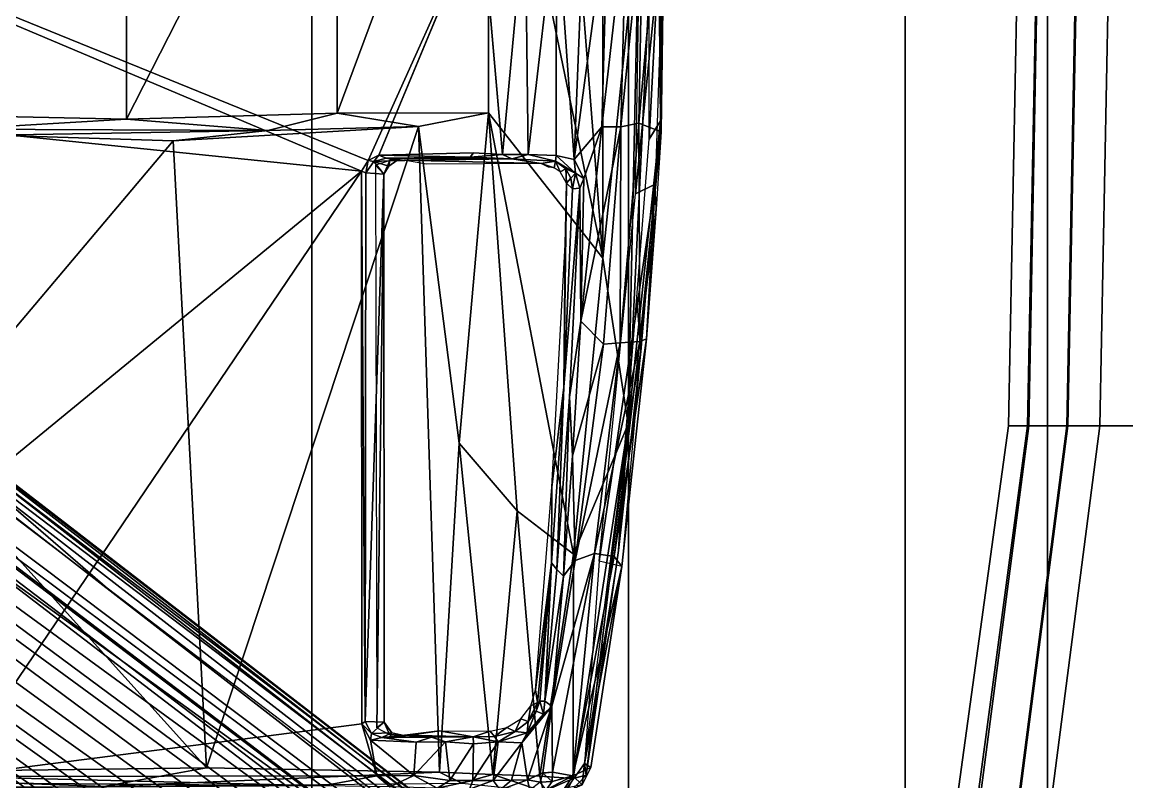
# Model space of a CAD drawing. Header units: inches. Extents: x -15.6 to 12, y -13.7 to 13.7.
# Drawn here: x 4.617 to 9.385, y -3.764 to -0.486 of the extents above; entities that cross this region are included whole.
import ezdxf

# ---------------------------------------------------------------- set-up
doc = ezdxf.new("R2010")
doc.units = ezdxf.units.IN
doc.header["$MEASUREMENT"] = 0
for name, color, linetype in [('SEAT-BASE', 5, 'Continuous'), ('SEAT-CHASSIS', 5, 'Continuous'), ('SEAT-FABRIC', 5, 'Continuous'), ('SEAT-FRAME', 5, 'Continuous')]:
    doc.layers.add(name, color=color, linetype=linetype)

msp = doc.modelspace()

# ---------------------------------------------------------------- linework, layer by layer
at = {"layer": 'SEAT-BASE'}
for points in [[(1.2583, -0.5087, 4.3018), (10.212, -6.9666, 3.2423), (10.0935, -7.0222, 3.1616), (1.2453, -0.5667, 4.1832)], [(1.2583, -0.5087, 4.3018), (1.6317, -0.6604, 5.6622), (8.3276, -5.7822, 3.9879), (10.212, -6.9666, 3.2423)], [(1.2144, -0.6768, 4.119), (1.2453, -0.5667, 4.1832), (10.0935, -7.0222, 3.1616), (10.0057, -7.1175, 3.1096)], [(1.8442, -0.7627, 6.6264), (11.0112, -7.713, 4.1389), (10.6876, -7.3537, 4.2077), (1.9818, -0.6018, 6.5161)], [(10.6876, -7.3537, 4.2077), (9.3076, -6.2305, 4.5256), (2.1183, -0.6616, 6.4477), (1.9818, -0.6018, 6.5161)], [(2.1583, -0.6136, 6.3529), (2.1513, -0.6307, 6.3972), (8.7499, -5.7517, 4.6397), (8.6059, -5.6101, 4.6557)], [(2.1578, -0.608, 6.3093), (2.1583, -0.6136, 6.3529), (8.6059, -5.6101, 4.6557), (8.0081, -5.1187, 4.7721)], [(8.0983, -5.1877, 4.6757), (3.0891, -1.3343, 6.0373), (2.1578, -0.608, 6.3093), (8.0081, -5.1187, 4.7721)], [(1.7173, -0.7076, 5.8711), (8.366, -5.7674, 4.1787), (8.3276, -5.7822, 3.9879), (1.6317, -0.6604, 5.6622)], [(2.103, -0.6556, 6.1859), (4.2064, -2.256, 5.633), (4.9867, -2.9292, 5.3925), (2.0432, -0.6869, 6.1669)], [(2.1183, -0.6616, 6.4477), (9.3076, -6.2305, 4.5256), (8.7499, -5.7517, 4.6397), (2.1513, -0.6307, 6.3972)], [(1.2144, -0.6768, 4.119), (10.0057, -7.1175, 3.1096), (9.9373, -7.2199, 3.0957), (1.1167, -0.8113, 4.119)], [(1.7173, -0.7076, 5.8711), (1.7517, -0.6778, 6.004), (8.4075, -5.7367, 4.297), (8.366, -5.7674, 4.1787)], [(1.7875, -0.7046, 6.1381), (8.4414, -5.6689, 4.4046), (8.4075, -5.7367, 4.297), (1.7517, -0.6778, 6.004)], [(1.8538, -0.6949, 6.156), (7.4769, -4.922, 4.7054), (7.3701, -4.8696, 4.6837), (1.7875, -0.7046, 6.1381)], [(1.8538, -0.6949, 6.156), (2.0432, -0.6869, 6.1669), (7.9302, -5.1715, 4.6181), (7.4769, -4.922, 4.7054)], [(10.9221, -7.7762, 4.1776), (11.0112, -7.713, 4.1389), (1.8442, -0.7627, 6.6264), (1.7632, -0.9924, 6.6746)], [(1.1167, -0.8113, 4.119), (9.9373, -7.2199, 3.0957), (9.861, -7.3166, 3.1096), (1.019, -0.9459, 4.119)], [(0.9238, -1.0093, 4.1832), (1.019, -0.9459, 4.119), (9.861, -7.3166, 3.1096), (9.7976, -7.4295, 3.1616)], [(10.8603, -7.8897, 4.1833), (10.9221, -7.7762, 4.1776), (1.7632, -0.9924, 6.6746), (1.7169, -1.1045, 6.6862)], [(0.9238, -1.0093, 4.1832), (9.7976, -7.4295, 3.1616), (9.7813, -7.5593, 3.2423), (0.8726, -1.0395, 4.3018)], [(1.1323, -1.3477, 5.6622), (0.8726, -1.0395, 4.3018), (9.7813, -7.5593, 3.2423), (8.0726, -6.1332, 3.9879)], [(10.8603, -7.8897, 4.1833), (1.7169, -1.1045, 6.6862), (1.581, -1.2915, 6.6862), (10.8596, -7.8907, 4.1833)], [(1.581, -1.2915, 6.6862), (1.4887, -1.3703, 6.6746), (10.7707, -7.9846, 4.1776), (10.8596, -7.8907, 4.1833)], [(3.8737, -1.9525, 5.78), (3.0891, -1.3343, 6.0373), (8.0983, -5.1877, 4.6757), (4.2704, -2.2773, 5.6397)], [(1.1323, -1.3477, 5.6622), (8.0726, -6.1332, 3.9879), (8.0704, -6.1743, 4.1787), (1.2037, -1.4146, 5.8711)], [(1.4887, -1.3703, 6.6746), (1.2953, -1.5183, 6.6264), (10.7381, -8.0888, 4.1389), (10.7707, -7.9846, 4.1776)], [(1.1859, -1.4565, 6.004), (1.2037, -1.4146, 5.8711), (8.0704, -6.1743, 4.1787), (8.054, -6.2233, 4.297)], [(1.1859, -1.4565, 6.004), (8.054, -6.2233, 4.297), (8, -6.2765, 4.4046), (1.2224, -1.4823, 6.1381)], [(1.1848, -1.6988, 6.5161), (10.2964, -7.8921, 4.2077), (10.7381, -8.0888, 4.1389), (1.2953, -1.5183, 6.6264)], [(1.2224, -1.4823, 6.1381), (6.9088, -5.5046, 4.6837), (6.9916, -5.59, 4.7054), (1.2337, -1.5483, 6.156)], [(1.2847, -1.7309, 6.1669), (1.2337, -1.5483, 6.156), (6.9916, -5.59, 4.7054), (7.369, -5.944, 4.6181)], [(1.1848, -1.6988, 6.5161), (1.2838, -1.8102, 6.4477), (8.8018, -6.9268, 4.5256), (10.2964, -7.8921, 4.2077)], [(1.2646, -1.8511, 6.3972), (8.1741, -6.5443, 4.6397), (8.8018, -6.9268, 4.5256), (1.2838, -1.8102, 6.4477)], [(7.9949, -6.4511, 4.6557), (1.2505, -1.8631, 6.3529), (1.2646, -1.8511, 6.3972), (8.1741, -6.5443, 4.6397)], [(7.3428, -6.0344, 4.7721), (7.9949, -6.4511, 4.6557), (1.2505, -1.8631, 6.3529), (1.245, -1.8643, 6.3093)], [(7.3428, -6.0344, 4.7721), (1.245, -1.8643, 6.3093), (2.2236, -2.5256, 6.0373), (7.4363, -6.0989, 4.6757)], [(4.2064, -2.256, 5.633), (8.0956, -5.2094, 4.6372), (7.9302, -5.1715, 4.6181), (4.9867, -2.9292, 5.3925)], [(4.2704, -2.2773, 5.6397), (8.0983, -5.1877, 4.6757), (8.0956, -5.2094, 4.6372), (4.2064, -2.256, 5.633)], [(3.4855, -3.3577, 5.6397), (7.4363, -6.0989, 4.6757), (2.2236, -2.5256, 6.0373), (3.054, -3.0807, 5.78)], [(4.3268, -3.8375, 5.3925), (7.369, -5.944, 4.6181), (7.4561, -6.0896, 4.6372), (3.4454, -3.3034, 5.633)], [(3.4454, -3.3034, 5.633), (7.4561, -6.0896, 4.6372), (7.4363, -6.0989, 4.6757), (3.4855, -3.3577, 5.6397)]]:
    msp.add_3dface(points, dxfattribs=at)
at = {"layer": 'SEAT-CHASSIS'}
for points in [[(2.3323, 0.4546, 11.3571), (6.5986, 0, 11.3621), (6.1109, -1.0829, 11.3608)], [(2.3323, 0.4546, 11.3571), (6.1109, -1.0829, 11.3608), (6.0827, -1.1299, 11.3616)], [(2.3323, 0.4546, 11.3571), (6.0827, -1.1299, 11.3616), (2.3669, -0.7487, 11.3567)], [(6.5986, 0, 11.3621), (6.789, 0, 11.4109), (6.691, -1.0575, 11.391)], [(6.691, -1.0575, 11.391), (6.789, 0, 11.4109), (6.8007, -1.0578, 11.4301)], [(6.789, 0, 11.4109), (6.9231, 0, 11.4755), (6.8007, -1.0578, 11.4301)], [(6.9231, 0, 11.4755), (6.9224, -1.0618, 11.4963), (6.8007, -1.0578, 11.4301)], [(6.9231, 0, 11.4755), (6.9998, -1.0786, 11.5495), (6.9224, -1.0618, 11.4963)], [(6.9998, -1.0786, 11.5495), (6.9231, 0, 11.4755), (7.0433, 0, 11.563)], [(7.1455, 0, 11.67), (7.1188, -0.9386, 11.6655), (6.9998, -1.0786, 11.5495)], [(7.0433, 0, 11.563), (7.1455, 0, 11.67), (6.9998, -1.0786, 11.5495)], [(7.2264, 0, 11.7925), (7.1188, -0.9386, 11.6655), (7.1455, 0, 11.67)], [(7.1188, -0.9386, 11.6655), (7.2264, 0, 11.7925), (7.2008, -0.9383, 11.788)], [(7.2785, -0.9228, 11.9786), (7.2008, -0.9383, 11.788), (7.2966, 0, 11.9627)], [(7.2966, 0, 11.9627), (7.2008, -0.9383, 11.788), (7.2264, 0, 11.7925)], [(7.3495, -1.1851, 12.8254), (7.2645, -1.227, 12.8741), (7.3886, 0.0001, 12.8005)], [(7.2645, -1.227, 12.8741), (7.2852, -0.0015, 12.866), (7.3886, 0.0001, 12.8005)], [(7.3758, -0.9598, 12.7982), (7.2785, -0.9228, 11.9786), (7.3627, 0, 12.4284)], [(7.2785, -0.9228, 11.9786), (7.2966, 0, 11.9627), (7.3627, 0, 12.4284)], [(7.3495, -1.1851, 12.8254), (7.3758, -0.9598, 12.7982), (7.3886, 0.0001, 12.8005)], [(7.3886, 0.0001, 12.8005), (7.3758, -0.9598, 12.7982), (7.3627, 0, 12.4284)], [(6.5986, 0, 11.3621), (6.1574, -1.0603, 11.3629), (6.1109, -1.0829, 11.3608)], [(2.8799, -3.7563, 11.3583), (2.3669, -0.7487, 11.3567), (6.0827, -1.1299, 11.3616)], [(7.1188, -0.9386, 11.6655), (7.0416, -1.1606, 11.5956), (6.9998, -1.0786, 11.5495)], [(7.0282, -1.7768, 11.6284), (7.2008, -0.9383, 11.788), (7.1266, -1.875, 11.779)], [(7.0282, -1.7768, 11.6284), (7.1188, -0.9386, 11.6655), (7.2008, -0.9383, 11.788)], [(7.0282, -1.7768, 11.6284), (7.0416, -1.1606, 11.5956), (7.1188, -0.9386, 11.6655)], [(7.1991, -1.8701, 11.9465), (7.1266, -1.875, 11.779), (7.2008, -0.9383, 11.788)], [(7.2785, -0.9228, 11.9786), (7.2836, -1.8635, 12.5144), (7.1991, -1.8701, 11.9465)], [(7.2008, -0.9383, 11.788), (7.2785, -0.9228, 11.9786), (7.1991, -1.8701, 11.9465)], [(7.2836, -1.8635, 12.5144), (7.2785, -0.9228, 11.9786), (7.3758, -0.9598, 12.7982)], [(7.2836, -1.8635, 12.5144), (7.3758, -0.9598, 12.7982), (7.354, -1.2933, 12.8103)], [(7.354, -1.2933, 12.8103), (7.3495, -1.1851, 12.8254), (7.3758, -0.9598, 12.7982)], [(6.1002, -1.1363, 11.3825), (6.0827, -1.1299, 11.3616), (6.1109, -1.0829, 11.3608)], [(6.1109, -1.0829, 11.3608), (6.1348, -1.0881, 11.3827), (6.1002, -1.1363, 11.3825)], [(6.1779, -1.142, 11.7644), (6.1002, -1.1363, 11.3825), (6.1348, -1.0881, 11.3827)], [(6.1574, -1.0603, 11.3629), (6.1348, -1.0881, 11.3827), (6.1109, -1.0829, 11.3608)], [(6.1574, -1.0603, 11.3629), (6.1887, -1.0735, 11.3849), (6.1348, -1.0881, 11.3827)], [(6.1887, -1.0735, 11.3849), (6.2345, -1.083, 11.7862), (6.1348, -1.0881, 11.3827)], [(6.2345, -1.083, 11.7862), (6.2001, -1.107, 11.7593), (6.1348, -1.0881, 11.3827)], [(6.1779, -1.142, 11.7644), (6.1348, -1.0881, 11.3827), (6.2001, -1.107, 11.7593)], [(6.1779, -1.142, 11.7644), (6.2043, -1.0836, 11.7862), (6.1427, -1.104, 11.7727)], [(6.5508, -1.0686, 11.3764), (6.1574, -1.0603, 11.3629), (6.5656, -1.05, 11.364)], [(6.1887, -1.0735, 11.3849), (6.1574, -1.0603, 11.3629), (6.5508, -1.0686, 11.3764)], [(6.1779, -1.142, 11.7644), (6.2001, -1.107, 11.7593), (6.2043, -1.0836, 11.7862)], [(6.5508, -1.0686, 11.3764), (6.7311, -1.0767, 11.4273), (6.1887, -1.0735, 11.3849)], [(6.7311, -1.0767, 11.4273), (6.2345, -1.083, 11.7862), (6.1887, -1.0735, 11.3849)], [(6.2345, -1.083, 11.7862), (6.2043, -1.0836, 11.7862), (6.2001, -1.107, 11.7593)], [(6.2043, -1.0836, 11.7862), (6.2694, -1.0831, 11.8244), (6.2309, -1.078, 11.8127)], [(6.2648, -1.0824, 11.7862), (6.2694, -1.0831, 11.8244), (6.2043, -1.0836, 11.7862)], [(6.2345, -1.083, 11.7862), (6.7311, -1.0767, 11.4273), (6.2648, -1.0824, 11.7862)], [(6.7311, -1.0767, 11.4273), (6.8576, -1.0955, 12.416), (6.2648, -1.0824, 11.7862)], [(6.3629, -1.0985, 12.5675), (6.2648, -1.0824, 11.7862), (6.8576, -1.0955, 12.416)], [(6.691, -1.0575, 11.391), (6.5508, -1.0686, 11.3764), (6.5656, -1.05, 11.364)], [(6.5508, -1.0686, 11.3764), (6.691, -1.0575, 11.391), (6.7311, -1.0767, 11.4273)], [(6.8007, -1.0578, 11.4301), (6.7311, -1.0767, 11.4273), (6.691, -1.0575, 11.391)], [(6.9199, -1.0861, 11.5286), (6.7311, -1.0767, 11.4273), (6.8007, -1.0578, 11.4301)], [(6.8576, -1.0955, 12.416), (6.7311, -1.0767, 11.4273), (6.9199, -1.0861, 11.5286)], [(6.8007, -1.0578, 11.4301), (6.9224, -1.0618, 11.4963), (6.9199, -1.0861, 11.5286)], [(6.8576, -1.0955, 12.416), (6.9199, -1.0861, 11.5286), (6.9136, -1.115, 12.5049)], [(6.9136, -1.115, 12.5049), (6.8887, -1.1124, 12.5192), (6.8576, -1.0955, 12.416)], [(6.9388, -1.1317, 12.4966), (6.9136, -1.115, 12.5049), (6.9199, -1.0861, 11.5286)], [(7.0057, -1.1381, 11.581), (6.9199, -1.0861, 11.5286), (6.9224, -1.0618, 11.4963)], [(6.9641, -1.1198, 11.5756), (6.9199, -1.0861, 11.5286), (7.0057, -1.1381, 11.581)], [(6.9199, -1.0861, 11.5286), (6.9641, -1.1198, 11.5756), (6.9388, -1.1317, 12.4966)], [(6.9998, -1.0786, 11.5495), (7.0057, -1.1381, 11.581), (6.9224, -1.0618, 11.4963)], [(6.9998, -1.0786, 11.5495), (7.0416, -1.1606, 11.5956), (7.0057, -1.1381, 11.581)], [(6.0827, -1.1299, 11.3616), (4.3135, -3.7405, 11.3583), (2.8799, -3.7563, 11.3583)], [(6.0827, -1.1299, 11.3616), (6.0832, -3.5136, 11.3619), (4.3135, -3.7405, 11.3583)], [(6.0827, -1.1299, 11.3616), (6.1002, -1.1363, 11.3825), (6.0981, -3.504, 11.383)], [(6.0832, -3.5136, 11.3619), (6.0827, -1.1299, 11.3616), (6.0981, -3.504, 11.383)], [(6.1779, -1.142, 11.7644), (6.0981, -3.504, 11.383), (6.1002, -1.1363, 11.3825)], [(6.0981, -3.504, 11.383), (6.1779, -1.142, 11.7644), (6.1793, -3.5067, 11.7629)], [(6.1779, -1.142, 11.7644), (6.1427, -1.104, 11.7727), (6.1482, -3.5312, 11.7698)], [(6.1793, -3.5067, 11.7629), (6.1779, -1.142, 11.7644), (6.1482, -3.5312, 11.7698)], [(6.9641, -1.1198, 11.5756), (6.9667, -1.1812, 12.5623), (6.9388, -1.1317, 12.4966)], [(6.9641, -1.1198, 11.5756), (6.9859, -1.1591, 11.6084), (6.9667, -1.1812, 12.5623)], [(6.9859, -1.1591, 11.6084), (6.9641, -1.1198, 11.5756), (7.0057, -1.1381, 11.581)], [(7.0057, -1.1381, 11.581), (6.9934, -1.2056, 11.6208), (6.9859, -1.1591, 11.6084)], [(7.0057, -1.1381, 11.581), (7.0247, -1.2032, 11.5984), (6.9934, -1.2056, 11.6208)], [(7.0416, -1.1606, 11.5956), (7.0247, -1.2032, 11.5984), (7.0057, -1.1381, 11.581)], [(6.9552, -2.0612, 11.655), (6.9667, -1.1812, 12.5623), (6.9934, -1.2056, 11.6208)], [(6.9667, -1.1812, 12.5623), (6.9552, -2.0612, 11.655), (6.9614, -1.4451, 12.727)], [(6.9614, -1.4451, 12.727), (6.9654, -1.2565, 12.6521), (6.9667, -1.1812, 12.5623)], [(6.9859, -1.1591, 11.6084), (6.9934, -1.2056, 11.6208), (6.9667, -1.1812, 12.5623)], [(7.0247, -1.2032, 11.5984), (7.0416, -1.1606, 11.5956), (7.0282, -1.7768, 11.6284)], [(7.1081, -2.8124, 12.9425), (7.2645, -1.227, 12.8741), (7.3495, -1.1851, 12.8254)], [(7.2055, -2.8341, 12.8998), (7.1081, -2.8124, 12.9425), (7.3495, -1.1851, 12.8254)], [(7.3127, -1.8527, 12.8399), (7.3495, -1.1851, 12.8254), (7.2055, -2.8341, 12.8998)], [(7.3127, -1.8527, 12.8399), (7.354, -1.2933, 12.8103), (7.3495, -1.1851, 12.8254)], [(6.9552, -2.0612, 11.655), (6.9934, -1.2056, 11.6208), (7.0247, -1.2032, 11.5984)], [(6.9791, -2.1039, 11.6395), (7.0247, -1.2032, 11.5984), (7.0282, -1.7768, 11.6284)], [(7.354, -1.2933, 12.8103), (7.3127, -1.8527, 12.8399), (7.2836, -1.8635, 12.5144)], [(6.9042, -2.4924, 12.7381), (6.9614, -1.4451, 12.727), (6.9552, -2.0612, 11.655)], [(7.0282, -1.7768, 11.6284), (6.9928, -2.3571, 11.6621), (6.9791, -2.1039, 11.6395)], [(6.9928, -2.3571, 11.6621), (7.0282, -1.7768, 11.6284), (7.1266, -1.875, 11.779)], [(7.172, -2.7923, 12.4954), (7.2836, -1.8635, 12.5144), (7.3127, -1.8527, 12.8399)], [(7.2055, -2.8341, 12.8998), (7.172, -2.7923, 12.4954), (7.3127, -1.8527, 12.8399)], [(7.1266, -1.875, 11.779), (7.0036, -2.8084, 11.7652), (6.9928, -2.3571, 11.6621)], [(7.1991, -1.8701, 11.9465), (7.0874, -2.7782, 11.948), (7.0036, -2.8084, 11.7652)], [(7.0036, -2.8084, 11.7652), (7.1266, -1.875, 11.779), (7.1991, -1.8701, 11.9465)], [(7.0874, -2.7782, 11.948), (7.2836, -1.8635, 12.5144), (7.172, -2.7923, 12.4954)], [(7.1991, -1.8701, 11.9465), (7.2836, -1.8635, 12.5144), (7.0874, -2.7782, 11.948)], [(6.9028, -2.8185, 11.716), (6.9042, -2.4924, 12.7381), (6.9552, -2.0612, 11.655)], [(6.9258, -2.8481, 11.701), (6.9028, -2.8185, 11.716), (6.9552, -2.0612, 11.655)], [(6.9791, -2.1039, 11.6395), (6.9532, -2.8758, 11.7072), (6.9258, -2.8481, 11.701)], [(6.9532, -2.8758, 11.7072), (6.9791, -2.1039, 11.6395), (6.9928, -2.3571, 11.6621)], [(6.9928, -2.3571, 11.6621), (7.0036, -2.8084, 11.7652), (6.9532, -2.8758, 11.7072)], [(6.9028, -2.8185, 11.716), (6.833, -3.3666, 12.7525), (6.9042, -2.4924, 12.7381)], [(6.9042, -3.4377, 11.7761), (7.0874, -2.7782, 11.948), (6.9069, -3.7223, 11.9008)], [(6.9042, -3.4377, 11.7761), (7.0036, -2.8084, 11.7652), (7.0874, -2.7782, 11.948)], [(6.9532, -2.8758, 11.7072), (7.0036, -2.8084, 11.7652), (6.9042, -3.4377, 11.7761)], [(7.0874, -2.7782, 11.948), (6.9946, -3.7385, 12.3709), (6.9069, -3.7223, 11.9008)], [(7.172, -2.7923, 12.4954), (6.9946, -3.7385, 12.3709), (7.0874, -2.7782, 11.948)], [(7.172, -2.7923, 12.4954), (7.2055, -2.8341, 12.8998), (6.9946, -3.7385, 12.3709)], [(7.2055, -2.8341, 12.8998), (7.1081, -2.8124, 12.9425), (7.0445, -3.685, 12.9724)], [(6.833, -3.3666, 12.7525), (6.9028, -2.8185, 11.716), (6.8416, -3.422, 11.8107)], [(6.8519, -3.4159, 11.7837), (6.8416, -3.422, 11.8107), (6.9028, -2.8185, 11.716)], [(6.874, -3.4155, 11.7716), (6.8519, -3.4159, 11.7837), (6.9028, -2.8185, 11.716)], [(6.874, -3.4155, 11.7716), (6.9028, -2.8185, 11.716), (6.9258, -2.8481, 11.701)], [(6.874, -3.4155, 11.7716), (6.9258, -2.8481, 11.701), (6.9532, -2.8758, 11.7072)], [(7.2055, -2.8341, 12.8998), (7.0725, -3.7018, 12.9455), (6.9946, -3.7385, 12.3709)], [(7.0725, -3.7018, 12.9455), (7.2055, -2.8341, 12.8998), (7.0445, -3.685, 12.9724)], [(6.9532, -2.8758, 11.7072), (6.9042, -3.4377, 11.7761), (6.874, -3.4155, 11.7716)], [(6.833, -3.3666, 12.7525), (6.8416, -3.422, 11.8107), (6.8136, -3.4352, 12.7553)], [(6.8416, -3.422, 11.8107), (6.801, -3.5041, 11.7191), (6.8136, -3.4352, 12.7553)], [(6.801, -3.5041, 11.7191), (6.8416, -3.422, 11.8107), (6.8363, -3.4594, 11.7615)], [(6.8363, -3.4594, 11.7615), (6.8519, -3.4159, 11.7837), (6.8671, -3.4712, 11.7465)], [(6.8519, -3.4159, 11.7837), (6.8363, -3.4594, 11.7615), (6.8416, -3.422, 11.8107)], [(6.8519, -3.4159, 11.7837), (6.874, -3.4155, 11.7716), (6.8671, -3.4712, 11.7465)], [(6.8671, -3.4712, 11.7465), (6.874, -3.4155, 11.7716), (6.9042, -3.4377, 11.7761)], [(6.801, -3.5041, 11.7191), (6.77, -3.4913, 12.7756), (6.8136, -3.4352, 12.7553)], [(6.7982, -3.7558, 11.7055), (6.7746, -3.5962, 11.6286), (6.9042, -3.4377, 11.7761)], [(6.8671, -3.4712, 11.7465), (6.9042, -3.4377, 11.7761), (6.7746, -3.5962, 11.6286)], [(6.8671, -3.4712, 11.7465), (6.7746, -3.5962, 11.6286), (6.7974, -3.5521, 11.6613)], [(6.8363, -3.4594, 11.7615), (6.8671, -3.4712, 11.7465), (6.7974, -3.5521, 11.6613)], [(6.7974, -3.5521, 11.6613), (6.801, -3.5041, 11.7191), (6.8363, -3.4594, 11.7615)], [(6.8643, -3.7254, 11.8007), (6.7982, -3.7558, 11.7055), (6.9042, -3.4377, 11.7761)], [(6.9042, -3.4377, 11.7761), (6.9069, -3.7223, 11.9008), (6.8643, -3.7254, 11.8007)], [(4.3135, -3.7405, 11.3583), (6.0832, -3.5136, 11.3619), (6.149, -3.7385, 11.3588)], [(6.0832, -3.5136, 11.3619), (6.0981, -3.504, 11.383), (6.1254, -3.5549, 11.3749)], [(6.0832, -3.5136, 11.3619), (6.1214, -3.5846, 11.3579), (6.149, -3.7385, 11.3588)], [(6.0832, -3.5136, 11.3619), (6.1254, -3.5549, 11.3749), (6.1214, -3.5846, 11.3579)], [(6.0981, -3.504, 11.383), (6.1793, -3.5067, 11.7629), (6.1254, -3.5549, 11.3749)], [(6.1254, -3.5549, 11.3749), (6.1793, -3.5067, 11.7629), (6.2135, -3.552, 11.7584)], [(6.2034, -3.56, 11.7802), (6.1793, -3.5067, 11.7629), (6.1482, -3.5312, 11.7698)], [(6.2034, -3.56, 11.7802), (6.2135, -3.552, 11.7584), (6.1793, -3.5067, 11.7629)], [(6.7098, -3.5288, 12.7854), (6.77, -3.4913, 12.7756), (6.7446, -3.5472, 11.643)], [(6.77, -3.4913, 12.7756), (6.801, -3.5041, 11.7191), (6.7446, -3.5472, 11.643)], [(6.7446, -3.5472, 11.643), (6.801, -3.5041, 11.7191), (6.7974, -3.5521, 11.6613)], [(6.1694, -3.572, 11.379), (6.1214, -3.5846, 11.3579), (6.1254, -3.5549, 11.3749)], [(6.1694, -3.572, 11.379), (6.3182, -3.5924, 11.3742), (6.1214, -3.5846, 11.3579)], [(6.2135, -3.552, 11.7584), (6.1694, -3.572, 11.379), (6.1254, -3.5549, 11.3749)], [(6.2135, -3.552, 11.7584), (6.2643, -3.5635, 11.7763), (6.1694, -3.572, 11.379)], [(6.3849, -3.5707, 11.4129), (6.1694, -3.572, 11.379), (6.2643, -3.5635, 11.7763)], [(6.1694, -3.572, 11.379), (6.3849, -3.5707, 11.4129), (6.3182, -3.5924, 11.3742)], [(6.2135, -3.552, 11.7584), (6.2034, -3.56, 11.7802), (6.2643, -3.5635, 11.7763)], [(6.2034, -3.56, 11.7802), (6.2105, -3.5685, 11.8013), (6.2643, -3.5635, 11.7763)], [(6.2277, -3.5692, 11.829), (6.2044, -3.5756, 11.8074), (6.4183, -3.5433, 12.8394)], [(6.2105, -3.5685, 11.8013), (6.2044, -3.5756, 11.8074), (6.2277, -3.5692, 11.829)], [(6.2684, -3.563, 11.8051), (6.2643, -3.5635, 11.7763), (6.2105, -3.5685, 11.8013)], [(6.2105, -3.5685, 11.8013), (6.2277, -3.5692, 11.829), (6.2684, -3.563, 11.8051)], [(6.4183, -3.5433, 12.8394), (6.2685, -3.5629, 11.8055), (6.2277, -3.5692, 11.829)], [(6.2643, -3.5635, 11.7763), (6.2685, -3.5629, 11.8055), (6.3849, -3.5707, 11.4129)], [(6.4183, -3.5433, 12.8394), (6.5643, -3.5702, 11.4859), (6.2685, -3.5629, 11.8055)], [(6.5643, -3.5702, 11.4859), (6.3849, -3.5707, 11.4129), (6.2685, -3.5629, 11.8055)], [(6.3849, -3.5707, 11.4129), (6.4441, -3.5916, 11.4085), (6.3182, -3.5924, 11.3742)], [(6.3849, -3.5707, 11.4129), (6.5643, -3.5702, 11.4859), (6.4441, -3.5916, 11.4085)], [(6.6374, -3.5447, 12.7765), (6.5643, -3.5702, 11.4859), (6.4183, -3.5433, 12.8394)], [(6.5652, -3.5998, 11.4627), (6.4441, -3.5916, 11.4085), (6.5643, -3.5702, 11.4859)], [(6.5643, -3.5702, 11.4859), (6.6374, -3.5447, 12.7765), (6.6555, -3.5676, 11.5576)], [(6.6555, -3.5676, 11.5576), (6.672, -3.5906, 11.5366), (6.5643, -3.5702, 11.4859)], [(6.5643, -3.5702, 11.4859), (6.672, -3.5906, 11.5366), (6.5652, -3.5998, 11.4627)], [(6.6374, -3.5447, 12.7765), (6.7098, -3.5288, 12.7854), (6.6555, -3.5676, 11.5576)], [(6.7446, -3.5472, 11.643), (6.6555, -3.5676, 11.5576), (6.7098, -3.5288, 12.7854)], [(6.6555, -3.5676, 11.5576), (6.7446, -3.5472, 11.643), (6.672, -3.5906, 11.5366)], [(6.7974, -3.5521, 11.6613), (6.672, -3.5906, 11.5366), (6.7446, -3.5472, 11.643)], [(6.7746, -3.5962, 11.6286), (6.672, -3.5906, 11.5366), (6.7974, -3.5521, 11.6613)], [(6.1214, -3.5846, 11.3579), (6.3182, -3.5924, 11.3742), (6.3074, -3.7362, 11.3723)], [(6.3074, -3.7362, 11.3723), (6.149, -3.7385, 11.3588), (6.1214, -3.5846, 11.3579)], [(6.3074, -3.7362, 11.3723), (6.4441, -3.5916, 11.4085), (6.4635, -3.7574, 11.4281)], [(6.4441, -3.5916, 11.4085), (6.3074, -3.7362, 11.3723), (6.3182, -3.5924, 11.3742)], [(6.4635, -3.7574, 11.4281), (6.4441, -3.5916, 11.4085), (6.5652, -3.5998, 11.4627)], [(6.5619, -3.7584, 11.4805), (6.4635, -3.7574, 11.4281), (6.5652, -3.5998, 11.4627)], [(6.5619, -3.7584, 11.4805), (6.672, -3.5906, 11.5366), (6.6507, -3.7582, 11.5448)], [(6.672, -3.5906, 11.5366), (6.5619, -3.7584, 11.4805), (6.5652, -3.5998, 11.4627)], [(6.672, -3.5906, 11.5366), (6.7746, -3.5962, 11.6286), (6.6507, -3.7582, 11.5448)], [(6.7296, -3.7573, 11.6199), (6.6507, -3.7582, 11.5448), (6.7746, -3.5962, 11.6286)], [(6.7296, -3.7573, 11.6199), (6.7746, -3.5962, 11.6286), (6.7982, -3.7558, 11.7055)], [(7.0445, -3.685, 12.9724), (6.954, -3.8112, 12.9905), (7.0343, -3.7774, 12.9621)], [(6.9946, -3.7385, 12.3709), (7.0725, -3.7018, 12.9455), (7.0343, -3.7774, 12.9621)], [(7.0725, -3.7018, 12.9455), (7.0445, -3.685, 12.9724), (7.0343, -3.7774, 12.9621)], [(5.9152, -3.7813, 11.3673), (2.8799, -3.757, 11.3584), (4.3135, -3.7405, 11.3583)], [(2.8806, -3.8003, 11.3668), (2.8799, -3.757, 11.3584), (5.9152, -3.7813, 11.3673)], [(4.3135, -3.7405, 11.3583), (6.149, -3.7385, 11.3588), (5.9152, -3.7813, 11.3673)], [(6.2048, -3.7858, 11.3749), (5.9152, -3.7813, 11.3673), (6.149, -3.7385, 11.3588)], [(6.3074, -3.7362, 11.3723), (6.2048, -3.7858, 11.3749), (6.149, -3.7385, 11.3588)], [(6.3074, -3.7362, 11.3723), (6.4086, -3.7909, 11.4259), (6.2048, -3.7858, 11.3749)], [(6.4635, -3.7574, 11.4281), (6.4086, -3.7909, 11.4259), (6.3074, -3.7362, 11.3723)], [(6.4635, -3.7574, 11.4281), (6.5619, -3.7584, 11.4805), (6.4086, -3.7909, 11.4259)], [(6.5487, -3.7958, 11.5046), (6.4086, -3.7909, 11.4259), (6.5619, -3.7584, 11.4805)], [(6.5619, -3.7584, 11.4805), (6.6507, -3.7582, 11.5448), (6.5487, -3.7958, 11.5046)], [(6.6507, -3.7582, 11.5448), (6.6811, -3.7982, 11.6128), (6.5487, -3.7958, 11.5046)], [(6.7296, -3.7573, 11.6199), (6.6811, -3.7982, 11.6128), (6.6507, -3.7582, 11.5448)], [(6.7982, -3.7558, 11.7055), (6.6811, -3.7982, 11.6128), (6.7296, -3.7573, 11.6199)], [(6.6811, -3.7982, 11.6128), (6.7982, -3.7558, 11.7055), (6.8091, -3.7998, 11.7899)], [(6.8643, -3.7254, 11.8007), (6.8537, -3.7659, 11.8155), (6.7982, -3.7558, 11.7055)], [(6.8537, -3.7659, 11.8155), (6.8091, -3.7998, 11.7899), (6.7982, -3.7558, 11.7055)], [(6.864, -3.7264, 11.8011), (6.9052, -3.7628, 11.9457), (6.8537, -3.7659, 11.8155)], [(6.9052, -3.7628, 11.9457), (6.8794, -3.7983, 11.965), (6.8537, -3.7659, 11.8155)], [(6.9052, -3.7628, 11.9457), (6.864, -3.7264, 11.8011), (6.9069, -3.7223, 11.9008)], [(6.8794, -3.7983, 11.965), (6.9052, -3.7628, 11.9457), (6.9946, -3.7385, 12.3709)], [(6.9582, -3.7927, 12.3861), (6.8794, -3.7983, 11.965), (6.9946, -3.7385, 12.3709)], [(6.9069, -3.7223, 11.9008), (6.9946, -3.7385, 12.3709), (6.9052, -3.7628, 11.9457)], [(7.0343, -3.7774, 12.9621), (6.9582, -3.7927, 12.3861), (6.9946, -3.7385, 12.3709)]]:
    msp.add_3dface(points, dxfattribs=at)
for points, invisible_edges in [([(6.5656, -1.05, 11.364), (6.1574, -1.0603, 11.3629), (6.5986, 0, 11.3621)], 12), ([(6.5986, 0, 11.3621), (6.691, -1.0575, 11.391), (6.5656, -1.05, 11.364)], 12), ([(7.0247, -1.2032, 11.5984), (6.9791, -2.1039, 11.6395), (6.9552, -2.0612, 11.655)], 2), ([(6.9258, -2.8481, 11.701), (6.9552, -2.0612, 11.655), (6.9791, -2.1039, 11.6395)], 2)]:
    msp.add_3dface(points, dxfattribs=dict(at, invisible_edges=invisible_edges))
at = {"layer": 'SEAT-FABRIC'}
for points in [[(3.7764, -8.9868, 19.0193), (5.8677, -8.8725, 18.9829), (5.8677, 8.8725, 18.9829), (3.7764, 8.9868, 19.0193)], [(7.2341, -8.7219, 18.8186), (7.2341, 8.7219, 18.8186), (5.8677, 8.8725, 18.9829), (5.8677, -8.8725, 18.9829)], [(7.2341, -8.7219, 18.8186), (8.429, -8.379, 18.5717), (8.429, 8.379, 18.5717), (7.2341, 8.7219, 18.8186)], [(9.0424, 8.1104, 18.4155), (8.429, 8.379, 18.5717), (8.429, -8.379, 18.5717), (9.0424, -8.1104, 18.4155)], [(9.0424, 8.1104, 18.4155), (9.0424, -8.1104, 18.4155), (9.607, -7.7158, 18.2335), (9.607, 7.7158, 18.2335)]]:
    msp.add_3dface(points, dxfattribs=at)
at = {"layer": 'SEAT-FRAME'}
for points in [[(6.8917, 1.4526, 13.7076), (7.123, -1.505, 13.5262), (7.123, 1.505, 13.5262)], [(7.281, 0, 13.3507), (7.123, 1.505, 13.5262), (7.123, -1.505, 13.5262)], [(7.123, -1.505, 13.5262), (6.8917, 1.4526, 13.7076), (6.6305, 0.8775, 13.8289)], [(7.324, -0.9918, 12.8406), (7.324, 0.9918, 12.8406), (7.3712, 0.9205, 12.8521), (7.3757, -0.0008, 12.8327)], [(3.992, -0.8825, 14.4982), (5.0686, 0.9055, 14.2822), (3.992, 0.8825, 14.4982)], [(5.0686, 0.9055, 14.2822), (3.992, -0.8825, 14.4982), (5.0686, -0.9055, 14.2822)], [(5.0686, -0.9055, 14.2822), (5.9774, 0.8788, 14.0479), (5.0686, 0.9055, 14.2822)], [(5.0686, -0.9055, 14.2822), (5.9774, -0.8788, 14.0479), (5.9774, 0.8788, 14.0479)], [(6.6305, 0.8775, 13.8289), (5.9774, 0.8788, 14.0479), (5.9774, -0.8788, 14.0479)], [(5.9774, -0.8788, 14.0479), (6.6305, -0.8775, 13.8289), (6.6305, 0.8775, 13.8289)], [(7.123, -1.505, 13.5262), (6.6305, 0.8775, 13.8289), (6.6305, -0.8775, 13.8289)], [(7.2332, -2.2201, 13.1924), (7.3718, -0.9114, 12.8513), (7.3591, 0.4004, 13.1595)], [(7.281, 0, 13.3507), (7.2332, -2.2201, 13.1924), (7.3591, 0.4004, 13.1595)], [(7.3718, -0.9114, 12.8513), (7.3868, -0.0015, 12.836), (7.3591, 0.4004, 13.1595)], [(8.917, 0, 16.9426), (8.8745, -2.2279, 16.995), (8.9567, -2.2279, 17.1601), (8.9992, 0, 17.1076)], [(9.004, 0, 16.8001), (8.9615, -2.2279, 16.8525), (8.8745, -2.2279, 16.995), (8.917, 0, 16.9426)], [(8.9992, 0, 17.1076), (8.9567, -2.2279, 17.1601), (9.1309, -2.2279, 17.2204), (9.1734, 0, 17.1679)], [(9.1685, 0, 16.829), (9.126, -2.2279, 16.8815), (8.9615, -2.2279, 16.8525), (9.004, 0, 16.8001)], [(9.126, -2.2279, 16.8815), (9.1685, 0, 16.829), (9.3109, 0, 16.8662), (9.2684, -2.2279, 16.9186)], [(9.1734, 0, 17.1679), (9.1309, -2.2279, 17.2204), (10.5793, -2.2279, 16.9929), (10.6218, 0, 16.9404)], [(7.123, -1.505, 13.5262), (7.123, -1.505, 13.5262), (7.2332, -2.2201, 13.1924), (7.281, 0, 13.3507)], [(7.324, -0.9918, 12.8406), (7.3757, -0.0008, 12.8327), (7.3718, -0.9114, 12.8513), (7.324, -0.9918, 12.8406)], [(9.3109, 0, 16.8662), (10.2132, 0, 16.6799), (10.1707, -2.2279, 16.7324), (9.2684, -2.2279, 16.9186)], [(4.3366, -0.9481, 14.3933), (4.3366, -0.9481, 14.3933), (5.0686, -0.9055, 14.2822), (3.992, -0.8825, 14.4982)], [(5.6781, -0.9543, 14.0727), (5.6781, -0.9543, 14.0727), (5.0686, -0.9055, 14.2822), (4.3366, -0.9481, 14.3933)], [(5.6781, -0.9543, 14.0727), (5.6781, -0.9543, 14.0727), (5.9774, -0.8788, 14.0479), (5.0686, -0.9055, 14.2822)], [(5.6781, -0.9543, 14.0727), (5.6781, -0.9543, 14.0727), (6.3281, -0.9361, 13.9169), (5.9774, -0.8788, 14.0479)], [(5.9774, -0.8788, 14.0479), (5.9774, -0.8788, 14.0479), (6.3281, -0.9361, 13.9169), (6.6305, -0.8775, 13.8289)], [(6.6305, -0.8775, 13.8289), (6.6305, -0.8775, 13.8289), (6.3281, -0.9361, 13.9169), (6.5037, -2.3024, 13.8392)], [(6.5037, -2.3024, 13.8392), (6.5037, -2.3024, 13.8392), (6.7546, -2.594, 13.7232), (6.6305, -0.8775, 13.8289)], [(6.6305, -0.8775, 13.8289), (6.6305, -0.8775, 13.8289), (6.9967, -2.7811, 13.5196), (7.123, -1.505, 13.5262)], [(6.9967, -2.7811, 13.5196), (6.9967, -2.7811, 13.5196), (6.6305, -0.8775, 13.8289), (6.7546, -2.594, 13.7232)], [(4.4966, -0.9737, 14.2717), (4.4966, -0.9737, 14.2717), (5.6781, -0.9543, 14.0727), (4.3366, -0.9481, 14.3933)], [(6.3281, -0.9361, 13.9169), (6.3281, -0.9361, 13.9169), (5.2689, -0.999, 14.1341), (5.4134, -3.7027, 14.0239)], [(5.2689, -0.999, 14.1341), (5.2689, -0.999, 14.1341), (6.3281, -0.9361, 13.9169), (5.6781, -0.9543, 14.0727)], [(6.4181, -3.7223, 13.799), (6.4181, -3.7223, 13.799), (6.3281, -0.9361, 13.9169), (5.4134, -3.7027, 14.0239)], [(6.3281, -0.9361, 13.9169), (6.3281, -0.9361, 13.9169), (6.4181, -3.7223, 13.799), (6.5037, -2.3024, 13.8392)], [(7.2332, -2.2201, 13.1924), (7.2332, -2.2201, 13.1924), (7.2878, -1.9067, 12.8836), (7.3718, -0.9114, 12.8513)], [(7.324, -0.9918, 12.8406), (7.3718, -0.9114, 12.8513), (7.2878, -1.9067, 12.8836), (7.27, -1.6722, 12.8692)], [(4.4966, -0.9737, 14.2717), (4.4966, -0.9737, 14.2717), (4.1589, -2.3122, 14.2834), (5.2689, -0.999, 14.1341)], [(5.4134, -3.7027, 14.0239), (5.4134, -3.7027, 14.0239), (5.2689, -0.999, 14.1341), (4.1589, -2.3122, 14.2834)], [(4.4966, -0.9737, 14.2717), (4.4966, -0.9737, 14.2717), (5.2689, -0.999, 14.1341), (5.6781, -0.9543, 14.0727)], [(7.2332, -2.2201, 13.1924), (7.2332, -2.2201, 13.1924), (7.123, -1.505, 13.5262), (6.9967, -2.7811, 13.5196)], [(7.216, -2.3527, 12.8978), (7.27, -1.6722, 12.8692), (7.2878, -1.9067, 12.8836), (7.1919, -2.7655, 12.9303)], [(7.1919, -2.7655, 12.9303), (7.1919, -2.7655, 12.9303), (7.2878, -1.9067, 12.8836), (7.2332, -2.2201, 13.1924)], [(6.9967, -2.7811, 13.5196), (6.9967, -2.7811, 13.5196), (6.995, -3.75, 13.2255), (7.2332, -2.2201, 13.1924)], [(7.0517, -3.7344, 13.0014), (7.0517, -3.7344, 13.0014), (7.2332, -2.2201, 13.1924), (6.995, -3.75, 13.2255)], [(7.2332, -2.2201, 13.1924), (7.2332, -2.2201, 13.1924), (7.0517, -3.7344, 13.0014), (7.1919, -2.7655, 12.9303)], [(8.9567, -2.2279, 17.1601), (8.8745, -2.2279, 16.995), (8.5604, -4.5049, 17.2005), (8.6519, -4.5049, 17.3742)], [(8.5604, -4.5049, 17.2005), (8.8745, -2.2279, 16.995), (8.9615, -2.2279, 16.8525), (8.6641, -4.5049, 17.0638)], [(9.1309, -2.2279, 17.2204), (8.9567, -2.2279, 17.1601), (8.6519, -4.5049, 17.3742), (8.8357, -4.5049, 17.4433)], [(8.6641, -4.5049, 17.0638), (8.9615, -2.2279, 16.8525), (9.126, -2.2279, 16.8815), (8.8308, -4.5049, 17.1043)], [(8.9732, -4.5049, 17.1415), (8.8308, -4.5049, 17.1043), (9.126, -2.2279, 16.8815), (9.2684, -2.2279, 16.9186)], [(10.5793, -2.2279, 16.9929), (9.1309, -2.2279, 17.2204), (8.8357, -4.5049, 17.4433), (10.3372, -4.5049, 17.2636)], [(8.9732, -4.5049, 17.1415), (9.2684, -2.2279, 16.9186), (10.1707, -2.2279, 16.7324), (9.9286, -4.5049, 17.0031)], [(3.4765, -3.7273, 14.2977), (3.4765, -3.7273, 14.2977), (5.4134, -3.7027, 14.0239), (4.1589, -2.3122, 14.2834)], [(6.4181, -3.7223, 13.799), (6.4181, -3.7223, 13.799), (6.6487, -3.7319, 13.6805), (6.5037, -2.3024, 13.8392)], [(6.7546, -2.594, 13.7232), (6.7546, -2.594, 13.7232), (6.5037, -2.3024, 13.8392), (6.6487, -3.7319, 13.6805)], [(7.216, -2.3527, 12.8978), (7.216, -2.3527, 12.8978), (7.1919, -2.7655, 12.9303), (7.0445, -3.685, 12.9724)], [(7.216, -2.3527, 12.8978), (7.1919, -2.7655, 12.9303), (7.0517, -3.7344, 13.0014), (7.0445, -3.685, 12.9724)], [(6.7546, -2.594, 13.7232), (6.7546, -2.594, 13.7232), (6.6487, -3.7319, 13.6805), (6.8523, -3.739, 13.487)], [(6.7546, -2.594, 13.7232), (6.7546, -2.594, 13.7232), (6.8523, -3.739, 13.487), (6.9967, -2.7811, 13.5196)], [(6.9967, -2.7811, 13.5196), (6.9967, -2.7811, 13.5196), (6.8523, -3.739, 13.487), (6.995, -3.75, 13.2255)], [(5.4134, -3.7027, 14.0239), (5.4134, -3.7027, 14.0239), (3.4765, -3.7273, 14.2977), (4.9704, -3.784, 14.0524)], [(4.9704, -3.784, 14.0524), (4.9704, -3.784, 14.0524), (6.4181, -3.7223, 13.799), (5.4134, -3.7027, 14.0239)], [(6.9993, -3.7481, 12.9814), (7.0445, -3.685, 12.9724), (7.0517, -3.7344, 13.0014)], [(3.4765, -3.7273, 14.2977), (3.4765, -3.7273, 14.2977), (3.1413, -3.7881, 14.2785), (4.9704, -3.784, 14.0524)], [(6.5146, -3.7701, 13.7305), (6.5146, -3.7701, 13.7305), (6.4181, -3.7223, 13.799), (4.9704, -3.784, 14.0524)], [(6.4181, -3.7223, 13.799), (6.4181, -3.7223, 13.799), (6.5146, -3.7701, 13.7305), (6.6487, -3.7319, 13.6805)], [(6.8671, -3.8052, 13.3667), (6.8671, -3.8052, 13.3667), (6.6487, -3.7319, 13.6805), (6.5146, -3.7701, 13.7305)], [(6.6487, -3.7319, 13.6805), (6.6487, -3.7319, 13.6805), (6.8671, -3.8052, 13.3667), (6.8523, -3.739, 13.487)], [(6.995, -3.75, 13.2255), (6.995, -3.75, 13.2255), (6.8523, -3.739, 13.487), (6.8671, -3.8052, 13.3667)], [(6.9501, -3.841, 13.0135), (6.9501, -3.841, 13.0135), (6.995, -3.75, 13.2255), (6.8671, -3.8052, 13.3667)], [(7.0517, -3.7344, 13.0014), (7.0517, -3.7344, 13.0014), (6.995, -3.75, 13.2255), (6.9501, -3.841, 13.0135)], [(6.9993, -3.7481, 12.9814), (7.0517, -3.7344, 13.0014), (6.9501, -3.841, 13.0135), (6.954, -3.8112, 12.9905)]]:
    msp.add_3dface(points, dxfattribs=at)

doc.saveas('drawing.dxf')
